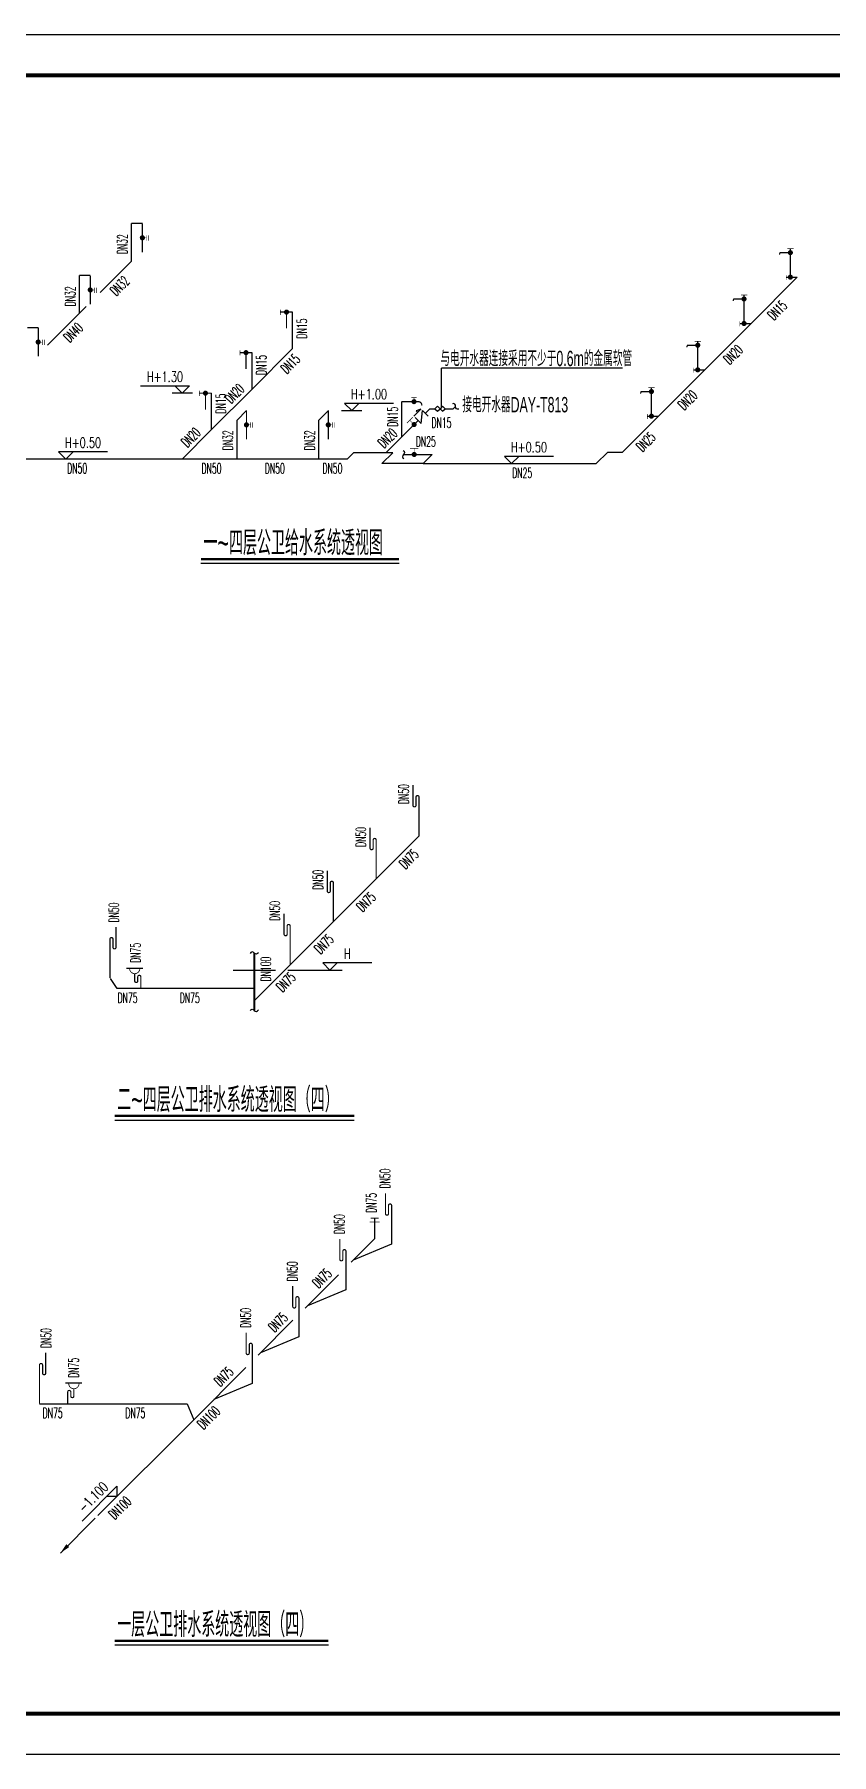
# Model space of a CAD drawing. Header units: inches. Extents: x -1293886 to -986005, y -15154 to 203628.
# Drawn here: x -1158825 to -1139352, y 64437 to 106437 of the extents above; entities that cross this region are included whole.
import ezdxf
from ezdxf.enums import TextEntityAlignment as Align

# ---------------------------------------------------------------- set-up
doc = ezdxf.new("R2010")
doc.units = ezdxf.units.IN
doc.header["$LTSCALE"] = 100
doc.header["$MEASUREMENT"] = 0
doc.linetypes.add('CONTINOUS', pattern=[0])
doc.layers.get('0').update_dxf_attribs({"color": 252})
doc.layers.add('nb-plugin', color=7, linetype='Continuous', true_color=0xffffff)
for name, color, linetype in [('TK', 142, 'Continuous'), ('W_DIM', 4, 'Continuous'), ('W_DIM_EV', 4, 'Continuous'), ('WP_G', 3, 'Continuous'), ('WP_G_DN', 4, 'Continuous'), ('WP_G_EV', 4, 'Continuous'), ('WP_G_PJ', 7, 'Continuous'), ('WP_P', 2, 'Continuous'), ('WP_P_DN', 4, 'Continuous'), ('WP_P_EV', 4, 'Continuous'), ('WP_P_PJ', 7, 'Continuous'), ('WP_P_PJ_DN', 4, 'Continuous'), ('WZ', 6, 'Continuous')]:
    doc.layers.add(name, color=color, linetype=linetype)
doc.styles.add('DIM_FONT', font='bzxw.shx', dxfattribs={"width": 0.55, "bigfont": 'bzhz.shx'})
doc.styles.add('DXF', font='bzxw.shx', dxfattribs={"width": 0.7, "bigfont": 'bzhz.shx'})
doc.styles.add('HZ', font='SIMPLEX.SHX', dxfattribs={"width": 0.55, "bigfont": 'HZTXT.SHX'})
doc.styles.get("Standard").update_dxf_attribs({"font": 'txt.shx', "bigfont": 'bzhz.shx'})

# ---------------------------------------------------------------- blocks, each defined once
blk = doc.blocks.new('$GS002_1')
for points, const_width in [([(-170, 602), (-420, 602), (-439, 553)], 30), ([(-92, 700), (-242, 700)], 15), ([(-170, 702), (-170, 0)], 30), ([(0, 0), (-273, 0)], 30), ([(-273, 54), (-273, -66)], 15)]:
    blk.add_lwpolyline(points, dxfattribs=dict(const_width=const_width))
at = {"const_width": 62.5}
for points in [[(-139, 602, -1), (-201, 602, -1)], [(-139, 2, -1), (-201, 2, -1)]]:
    blk.add_lwpolyline(points, format="xyb", close=True, dxfattribs=at)
at = {"style": 'HZ', "width": 0.7, "flags": 1}
for tag in ['UNIT', 'WHAT', 'SPEC']:
    blk.add_attdef(tag, (0, 0), '', height=0.0001, dxfattribs=at)
blk = doc.blocks.new('$GS011_1')
for points, const_width in [([(0, 0), (-300, 0)], 30), ([(-298, 60), (-298, -70)], 15), ([(-150, 0), (-150, -400)], 30)]:
    blk.add_lwpolyline(points, dxfattribs=dict(const_width=const_width))
at = {"const_width": 62.5}
blk.add_lwpolyline([(-119, 0, -1), (-181, 0, -1)], format="xyb", close=True, dxfattribs=at)
at = {"style": 'HZ', "width": 0.7, "flags": 1}
for tag in ['UNIT', 'WHAT', 'SPEC']:
    blk.add_attdef(tag, (0, 0), '', height=0.001, dxfattribs=at)
blk = doc.blocks.new('$GS015_2')
for points, const_width in [([(0, 0), (0, -700)], 30), ([(0, -350), (100, -350)], 10), ([(100, -290), (100, -420)], 15), ([(150, -290), (150, -420)], 15)]:
    blk.add_lwpolyline(points, dxfattribs=dict(const_width=const_width))
at = {"const_width": 62.5}
blk.add_lwpolyline([(-1, -380, 1), (-1, -317, 1)], format="xyb", close=True, dxfattribs=at)
at = {"flags": 1}
for tag in ['UNIT', 'WHAT', 'SPEC']:
    blk.add_attdef(tag, (0, 0), '', height=0.001, dxfattribs=at)
blk = doc.blocks.new('$GS001_2')
at = {"const_width": 30}
blk.add_lwpolyline([(0, 0), (400, 0, -0.443942), (486, -95, 1.105826)], format="xyb", dxfattribs=at)
at = {"const_width": 15}
for points in [[(231, 100), (359, 100)], [(296, 0), (296, 100)]]:
    blk.add_lwpolyline(points, dxfattribs=at)
at = {"const_width": 62.5}
blk.add_lwpolyline([(265, 0, 1), (327, 0, 1)], format="xyb", close=True, dxfattribs=at)
at = {"style": 'HZ', "width": 0.7, "flags": 1}
for tag in ['UNIT', 'WHAT', 'SPEC']:
    blk.add_attdef(tag, (0, 0), '', height=0.0001, dxfattribs=at)
blk = doc.blocks.new('$PS003_1')
for points, const_width in [([(-100, 500), (100, 500)], 20), ([(0, 500), (0, 0)], 30), ([(-125, 407), (125, 407)], 20)]:
    blk.add_lwpolyline(points, dxfattribs=dict(const_width=const_width))
at = {"style": 'HZ', "width": 0.7, "flags": 1}
for tag in ['UNIT', 'WHAT', 'SPEC']:
    blk.add_attdef(tag, (0, 0), '', height=0.001, dxfattribs=at)
blk = doc.blocks.new('$VA001_1')
at = {"const_width": 15}
for points in [[(-100, 150), (100, 150)], [(0, 150), (0, 0)]]:
    blk.add_lwpolyline(points, dxfattribs=at)
at = {"const_width": 62.5}
blk.add_lwpolyline([(-31, 0, 1), (31, 0, 1)], format="xyb", close=True, dxfattribs=at)
at = {"width": 0.7, "flags": 1}
for tag in ['WHAT', 'SPEC', 'UNIT']:
    blk.add_attdef(tag, (58, 105), '', height=0.001, dxfattribs=at)
blk = doc.blocks.new('$DGFH')
blk.add_lwpolyline([(0.07, -1.01, -0.575183), (0, 0, 0.604745), (-0.11, 1.01, 16.924828)], format="xyb")
blk = doc.blocks.new('$VA036_1')
for points in [[(-0.25, -0.25), (0, 0), (-0.25, 0.25), (-0.5, 0)], [(0.25, -0.25), (0.5, 0), (0.25, 0.25), (0, 0)]]:
    blk.add_lwpolyline(points, close=True)
at = {"flags": 1}
for tag in ['UNIT', 'WHAT', 'SPEC']:
    blk.add_attdef(tag, (0, 0), '', height=0.00000236, dxfattribs=at)
blk = doc.blocks.new('$VA005_1')
for p, q in [((-0.48, 0.6), (0.47, 0.6)), ((0.47, 0.6), (0.03, 0.8)), ((0.03, 0.8), (0.03, 0.59))]:
    blk.add_line(p, q)
blk.add_lwpolyline([(-0.5, 0.4), (-0.5, -0.4), (0.5, 0.4), (0.5, -0.4)])
at = {"width": 0.7, "flags": 1}
for tag in ['UNIT', 'WHAT', 'SPEC']:
    blk.add_attdef(tag, (0, 0), '', height=0.001, dxfattribs=at)
blk = doc.blocks.new('$BG_1')
blk.add_lwpolyline([(10.23, 1.77), (-1.77, 1.77), (0, 0), (1.77, 1.77)])
at = {"style": 'HZ', "width": 0.7}
blk.add_attdef('BG', text='', height=2.5, dxfattribs=at).set_placement((4.22, 2.77), align=Align.CENTER)
blk = doc.blocks.new('$PS020_1')
blk.add_line((-348, 500), (52, 500))
for points, const_width in [([(-275, 500, 1.067664), (-25, 500)], 20), ([(0, 0), (0, 288, 1), (-75, 288), (-75, 188, -1), (-150, 188), (-150, 367)], 30)]:
    blk.add_lwpolyline(points, format="xyb", dxfattribs=dict(const_width=const_width))
at = {"style": 'HZ', "width": 0.7, "flags": 1}
for tag in ['UNIT', 'WHAT', 'SPEC']:
    blk.add_attdef(tag, (0, 0), '', height=0.001, dxfattribs=at)
blk = doc.blocks.new('$PS007_2')
at = {"const_width": 30}
blk.add_lwpolyline([(0, 0), (0, 946, 1), (-75, 946), (-75, 746, -1), (-150, 746), (-150, 1244)], format="xyb", dxfattribs=at)
blk = doc.blocks.new('nb-594-420-1-100-fcad1de8-10a4-49cb-aec2-0e0b03f73acf')
at = {"layer": 'W_DIM', "color": 7, "true_color": 0xffffff}
blk.add_lwpolyline([(0, 0), (0, 42000), (59400, 42000), (59400, 0)], close=True, dxfattribs=at)
blk = doc.blocks.new('_arrow1')
blk.add_line((-600, 0), (600, 0))
blk.add_lwpolyline([(600, 0, 0, 100, 0), (345, 0, 100, 100, 0)], format="xyseb")

msp = doc.modelspace()

# ---------------------------------------------------------------- linework, layer by layer
at = {"layer": 'TK'}
msp.add_lwpolyline([(-1189749.6, 64437.1), (-1189749.6, 106437.1), (-1130349.6, 106437.1), (-1130349.6, 64437.1)], close=True, dxfattribs=at)
at = {"layer": 'TK', "const_width": 100}
msp.add_lwpolyline([(-1187249.6, 65437.1), (-1187249.6, 105437.1), (-1131349.6, 105437.1), (-1131349.6, 65437.1)], close=True, dxfattribs=at)
at = {"layer": 'W_DIM'}
for p, q in [((-1154963.9, 97677.6, 1200), (-1155463.9, 97677.6, 1200)), ((-1151323.7, 97251.7, 1200), (-1150823.7, 97251.7, 1200)), ((-1153970.4, 83588.1), (-1152938.4, 83588.1))]:
    msp.add_line(p, q, dxfattribs=at)
at = {"layer": 'W_DIM_EV'}
msp.add_line((-1152638.4, 83588.1), (-1151306, 83588.1), dxfattribs=at)
at = {"layer": 'WP_G'}
for p, q in [((-1156451.6, 100903.5), (-1156451.6, 101819.7)), ((-1156186.4, 101819.7, 1200), (-1156451.6, 101819.7, 1200)), ((-1157222.4, 100132.7), (-1156451.6, 100903.5)), ((-1157459, 100547.1), (-1157724.2, 100547.1)), ((-1157724.2, 99630.9), (-1157724.2, 100547.1)), ((-1141320.7, 99376.4), (-1140189.5, 100507.6)), ((-1140189.5, 100507.6), (-1140189.5, 100507.6)), ((-1158502.8, 98852.3), (-1157724.2, 99630.9)), ((-1157724.2, 99630.9), (-1157560.3, 99794.8)), ((-1152516.8, 98768.5), (-1152516.8, 99657.2)), ((-1158731.6, 99274.5), (-1158996.8, 99274.5)), ((-1142451.9, 98245.2), (-1141320.7, 99376.4)), ((-1141320.7, 99376.4), (-1141320.7, 99376.4)), ((-1153506.6, 97778.7), (-1152516.8, 98768.5)), ((-1153506.6, 97778.7), (-1153506.6, 98667.4)), ((-1143583.1, 97114), (-1142451.9, 98245.2)), ((-1142451.9, 98245.2), (-1142451.9, 98245.2)), ((-1154496.4, 96788.9), (-1153506.6, 97778.7)), ((-1154496.4, 96788.9), (-1154496.4, 97677.6)), ((-1149847, 96614.2), (-1149847, 97470.5)), ((-1153875.7, 97021.1), (-1153645.1, 97251.7)), ((-1153875.7, 96066.5), (-1153875.7, 97021.1)), ((-1151875.7, 97021.1), (-1151645.1, 97251.7)), ((-1151875.7, 96066.5), (-1151875.7, 97021.1)), ((-1149164.1, 97297.1), (-1149274.6, 97186.6)), ((-1149164.1, 97297.1), (-1149040.3, 97297.1)), ((-1148790.3, 97297.1), (-1148593, 97297.1)), ((-1148593, 97297.1), (-1148536.7, 97353.5)), ((-1144458.4, 96238.7), (-1143583.1, 97114)), ((-1143583.1, 97114), (-1143583.1, 97114)), ((-1155218.8, 96066.5), (-1154496.4, 96788.9)), ((-1149847, 96614.2), (-1150239.8, 96221.5)), ((-1149451.3, 97009.9), (-1149847, 96614.2)), ((-1151030.2, 96221.5), (-1151185.1, 96066.5)), ((-1150239.8, 96221.5), (-1151030.2, 96221.5)), ((-1150335.4, 95957.1), (-1150071.1, 96221.5)), ((-1150071.1, 96221.5), (-1150239.8, 96221.5)), ((-1149808.6, 96180.5), (-1149108.3, 96180.5)), ((-1149108.3, 96180.5), (-1149331.7, 95957.1)), ((-1145101.1, 95957.1), (-1144819.5, 96238.7)), ((-1144819.5, 96238.7), (-1144458.4, 96238.7)), ((-1155218.8, 96066.5), (-1161032.9, 96066.5)), ((-1153875.7, 96066.5), (-1155218.8, 96066.5)), ((-1151875.7, 96066.5), (-1153875.7, 96066.5)), ((-1151185.1, 96066.5), (-1151875.7, 96066.5)), ((-1149331.7, 95957.1), (-1150335.4, 95957.1)), ((-1149331.7, 95957.1), (-1145101.1, 95957.1))]:
    msp.add_line(p, q, dxfattribs=at)
at = {"layer": 'WP_P'}
for p, q in [((-1150475.7, 85822.4), (-1149429, 86869.1)), ((-1151522.3, 84775.7), (-1150475.7, 85822.4)), ((-1152576.6, 83721.4), (-1151522.3, 84775.7)), ((-1153454.4, 82843.6), (-1152588.8, 83709.2)), ((-1152588.8, 83709.2), (-1152576.6, 83721.4)), ((-1156802.9, 83138.6), (-1156968.1, 83389.6)), ((-1156225.1, 83138.6), (-1156802.9, 83138.6)), ((-1153454.4, 83138.6), (-1156225.1, 83138.6)), ((-1150513.2, 77035.8), (-1151040.7, 76508.3)), ((-1150099.8, 76898), (-1151040.7, 76508.3)), ((-1151040.7, 76508.3), (-1151087.9, 76461.1)), ((-1151397.1, 76151.9), (-1152210.6, 75338.4)), ((-1151214.9, 75782.9), (-1152155.8, 75393.2)), ((-1152508.7, 75040.3), (-1153362.7, 74186.3)), ((-1152364.2, 74633.6), (-1153305.1, 74243.9)), ((-1153664.5, 73884.5), (-1154934.4, 72614.6)), ((-1153502.1, 73495.7), (-1154443, 73106)), ((-1158699.8, 73002.9), (-1155095.3, 73002.9)), ((-1155095.3, 73002.9), (-1154934.4, 72614.6)), ((-1154934.4, 72614.6), (-1157272.2, 70276.8))]:
    msp.add_line(p, q, dxfattribs=at)
at = {"layer": 'WP_P', "linetype": 'CONTINOUS', "const_width": 50}
for points in [[(-1153454.4, 84008.6), (-1153454.4, 83138.6)], [(-1153454.4, 83138.6), (-1153454.4, 82608.7)]]:
    msp.add_lwpolyline(points, dxfattribs=at)
at = {"layer": 'WZ', "color": 1}
for p in [(-1144456.1, 98290.9), (-1148884, 97328.4)]:
    msp.add_line(p, (-1148884, 98290.9), dxfattribs=at)
at = {"layer": 'WZ'}
for p, q in [((-1154757.7, 93527.1), (-1149916.1, 93527.1)), ((-1156864.3, 79931.3), (-1151014, 79931.3)), ((-1156864.3, 67115.5), (-1151642.9, 67115.5))]:
    msp.add_line(p, q, dxfattribs=at)
at = {"layer": 'WZ', "const_width": 60}
for points in [[(-1154757.7, 93627.1), (-1149916.1, 93627.1)], [(-1156864.3, 80031.3), (-1151014, 80031.3)], [(-1156864.3, 67215.5), (-1151642.9, 67215.5)]]:
    msp.add_lwpolyline(points, dxfattribs=at)

# ---------------------------------------------------------------- block references
at = {"layer": 'nb-plugin'}
msp.add_blockref('nb-594-420-1-100-fcad1de8-10a4-49cb-aec2-0e0b03f73acf', (-1189749.6, 64437.1), dxfattribs=at)
at = {"layer": 'W_DIM'}
ref = msp.add_blockref('$BG_1', (-1155213.9, 97677.6, 1200), dxfattribs=dict(at, xscale=-100, yscale=100, zscale=100))
ref.add_attrib('BG', 'H+1.30', dxfattribs={"layer": '0', "height": 250, "style": 'HZ', "width": 0.7}).set_placement((-1155636.1, 97954.3, 1200), align=Align.CENTER)
at = {"layer": 'W_DIM', "xscale": 100, "yscale": 100, "zscale": 100}
msp.add_blockref('$BG_1', (-1151073.7, 97251.7, 1200), dxfattribs=at).add_auto_attribs({'BG': 'H+1.00'})
at = {"layer": 'W_DIM_EV', "xscale": 100, "yscale": 100, "zscale": 100}
msp.add_blockref('$BG_1', (-1151606, 83588.1), dxfattribs=at).add_auto_attribs({'BG': 'H'})
at = {"layer": 'WP_G_EV', "xscale": 100, "yscale": 100, "zscale": 100}
for p in [(-1158059, 96066.5), (-1147167, 95957.1)]:
    msp.add_blockref('$BG_1', p, dxfattribs=at).add_auto_attribs({'BG': 'H+0.50'})
at = {"layer": 'WP_G_PJ'}
for name, p in [('$GS015_2', (-1156186.4, 101819.7, 1200)), ('$GS002_1', (-1140189.5, 100507.6, 350)), ('$GS015_2', (-1157459, 100547.1, 1200)), ('$GS002_1', (-1141320.7, 99376.4, 350)), ('$GS011_1', (-1152516.8, 99657.2, 1200)), ('$GS015_2', (-1158731.6, 99274.5, 1200)), ('$GS011_1', (-1153506.6, 98667.4, 1200)), ('$GS002_1', (-1142451.9, 98245.2, 350)), ('$GS011_1', (-1154496.4, 97677.6, 1200)), ('$GS001_2', (-1149847, 97470.5, 1000)), ('$GS002_1', (-1143583.1, 97114, 350)), ('$GS015_2', (-1153645.1, 97251.7, 1200)), ('$GS015_2', (-1151645.1, 97251.7, 1200)), ('$VA001_1', (-1149548.2, 96180.5))]:
    msp.add_blockref(name, p, dxfattribs=at)
for name, p, xscale, yscale, zscale, rotation in [('$DGFH', (-1148536.7, 97353.5), 100, 100, 100, 44.99999999704232), ('$VA005_1', (-1149363, 97098.2), 250, 250, 250, 45.00000000002516), ('$DGFH', (-1149808.6, 96180.5), 100, 100, 100, 180)]:
    msp.add_blockref(name, p, dxfattribs=dict(at, xscale=xscale, yscale=yscale, zscale=zscale, rotation=rotation))
at = {"layer": 'WP_G_PJ', "rotation": 45.00000000002457}
msp.add_blockref('$VA001_1', (-1149550, 96911.2), dxfattribs=at)
at = {"layer": 'WP_G_PJ', "xscale": 250, "yscale": 250, "zscale": 250}
msp.add_blockref('$VA036_1', (-1148915.3, 97297.1), dxfattribs=at)
at = {"layer": 'WP_P_EV'}
ref = msp.add_blockref('$BG_1', (-1156810.5, 70738.5), dxfattribs=dict(at, xscale=-100, yscale=100, zscale=100, rotation=45.0000000002897))
ref.add_attrib('BG', '-1.100', dxfattribs={"layer": '0', "height": 250, "rotation": 45, "style": 'HZ', "width": 0.7}).set_placement((-1157304.7, 70635.7), align=Align.CENTER)
at = {"layer": 'WP_P_EV', "xscale": -1, "rotation": 45.0000000002897}
msp.add_blockref('_arrow1', (-1157767.2, 69781.8), dxfattribs=at)
at = {"layer": 'WP_P_PJ'}
for name, p in [('$PS007_2', (-1149429, 86869.1)), ('$PS007_2', (-1150475.7, 85822.4)), ('$PS007_2', (-1151522.3, 84775.7)), ('$PS007_2', (-1152576.6, 83721.4)), ('$PS020_1', (-1156225.1, 83138.6)), ('$PS007_2', (-1150099.8, 76898)), ('$PS003_1', (-1150513.2, 77035.8)), ('$PS007_2', (-1151214.9, 75782.9)), ('$PS007_2', (-1152364.2, 74633.6)), ('$PS007_2', (-1153502.1, 73495.7))]:
    msp.add_blockref(name, p, dxfattribs=at)
at = {"layer": 'WP_P_PJ', "xscale": -1}
for name, p in [('$PS007_2', (-1156980.3, 83401.8)), ('$PS007_2', (-1158699.8, 73002.9)), ('$PS020_1', (-1158010.9, 73002.9))]:
    msp.add_blockref(name, p, dxfattribs=at)
at = {"layer": 'WP_P_PJ', "xscale": 100, "yscale": 100, "zscale": 100}
for p, rotation in [((-1153454.4, 84008.6), 90), ((-1153454.4, 82608.7), 269.9999999999437)]:
    msp.add_blockref('$DGFH', p, dxfattribs=dict(at, rotation=rotation))

# ---------------------------------------------------------------- texts
at = {"layer": 'WP_G_DN', "style": 'HZ', "width": 0.55}
for s, rotation, p in [('DN32', 90, (-1156676.6, 101313.9)), ('DN32', 45, (-1156740.3, 100296.6)), ('DN32', 90, (-1157949.2, 100041.3)), ('DN15', 45, (-1140677.4, 99701.5)), ('DN40', 45, (-1157877.8, 99159.2)), ('DN15', 90, (-1152291.8, 99253.6)), ('DN20', 45, (-1141758.1, 98620.8)), ('DN15', 90, (-1153281.6, 98365)), ('DN15', 45, (-1152572.2, 98394.9)), ('DN20', 45, (-1153936.1, 97667.4)), ('DN15', 90, (-1154271.4, 97422.1)), ('DN20', 45, (-1142868, 97510.9)), ('DN15', 90, (-1150072, 97102)), ('DN20', 45, (-1155004.1, 96599.4)), ('DN32', 90, (-1154100.7, 96525.6)), ('DN32', 90, (-1152100.7, 96525.6)), ('DN20', 45, (-1150198.3, 96581.1)), ('DN25', 45, (-1143890.3, 96488.6))]:
    msp.add_text(s, height=250, rotation=rotation, dxfattribs=at).set_placement(p, align=Align.MIDDLE)
for s, p in [('DN15', (-1148883.7, 96954.8)), ('DN25', (-1149263.5, 96497.3)), ('DN50', (-1157780.1, 95842.6)), ('DN50', (-1154499.2, 95841.5)), ('DN50', (-1152953.1, 95841.5)), ('DN50', (-1151545.2, 95841.5)), ('DN25', (-1146909.9, 95732.1))]:
    msp.add_text(s, height=250, dxfattribs=at).set_placement(p, align=Align.MIDDLE)
at = {"layer": 'WP_P_DN', "style": 'HZ', "width": 0.55}
for s, rotation, p in [('DN75', 45, (-1149676.5, 86303.3)), ('DN75', 45, (-1150723.2, 85256.6)), ('DN75', 45, (-1151751.9, 84227.9)), ('DN100', 90, (-1153172, 83615.9)), ('DN75', 45, (-1152680.1, 83299.7)), ('DN75', 45, (-1151799, 76068.2)), ('DN75', 45, (-1152873.9, 74993.3)), ('DN75', 45, (-1154199.5, 73667.7)), ('DN100', 45, (-1154568, 72662.8)), ('DN100', 45, (-1156736.6, 70462.6))]:
    msp.add_text(s, height=250, rotation=rotation, dxfattribs=at).set_placement(p, align=Align.MIDDLE)
for p in [(-1156548.7, 82913.6), (-1155029.5, 82913.6), (-1158379.5, 72777.9), (-1156359.5, 72777.9)]:
    msp.add_text('DN75', height=250, dxfattribs=at).set_placement(p, align=Align.MIDDLE)
at = {"layer": 'WP_P_PJ_DN', "style": 'HZ', "width": 0.55}
for s, p in [('DN50', (-1149804, 87888.5)), ('DN50', (-1150850.7, 86841.9)), ('DN50', (-1151897.3, 85795.2)), ('DN50', (-1152951.6, 85035.9)), ('DN50', (-1156884.9, 84995.7)), ('DN75', (-1156356.5, 84012.7)), ('DN50', (-1150259.6, 78500.6)), ('DN75', (-1150595.4, 77906.9)), ('DN50', (-1151374.6, 77385.6)), ('DN50', (-1152523.9, 76236.3)), ('DN50', (-1153661.8, 75098.4)), ('DN50', (-1158540.1, 74605.6)), ('DN75', (-1157865.7, 73881.1))]:
    msp.add_text(s, height=250, rotation=90, dxfattribs=at).set_placement(p, align=Align.MIDDLE)
at = {"layer": 'WZ', "color": 1, "style": 'DXF', "width": 0.6}
for s, p in [('与电开水器连接采用不少于0.6m的金属软管', (-1148908.9, 98337)), ('接电开水器DAY-T813', (-1148373, 97209.4))]:
    msp.add_text(s, height=375, dxfattribs=at).set_placement(p)
at = {"layer": 'WZ', "style": 'DIM_FONT', "width": 0.6}
for s, p in [('一~四层公卫给水系统透视图', (-1154695.5, 93720.8)), ('二~四层公卫排水系统透视图（四）', (-1156802.1, 80125)), ('一层公卫排水系统透视图（四）', (-1156802.1, 67309.2))]:
    msp.add_text(s, height=600, dxfattribs=at).set_placement(p)

doc.saveas('drawing.dxf')
